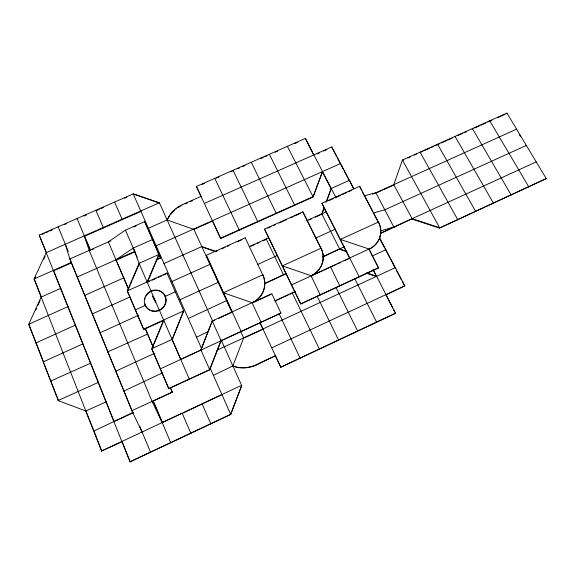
<?xml version="1.0" encoding="UTF-8"?>
<svg xmlns="http://www.w3.org/2000/svg" width="575" height="575" viewBox="0 0 575 575"><rect width="100%" height="100%" fill="white"/><g stroke="black" fill="none" stroke-linecap="round" stroke-linejoin="round"><path stroke-width="0.86" d="M319.405 349.09L292.337 293.121M320.304 294.91L310.974 275.669L282.339 265.88L282.39 266.261M313.447 274.706A21.404 20.492 -3.2 0 0 321.109 248.601L302.874 211.866L264.529 229.13L300.675 303.981L378.587 267.972L369.028 249.025L340.357 239.423L340.328 239.833M323.912 208.121L321.763 214.281L323.897 208.56M379.558 224.875A21.297 20.139 7 0 0 378.472 222.439L359.684 186.286L321.907 203.291L349.729 258.247L344.094 260.834M313.023 197.096L322.51 171.573L313.023 197.096L220.671 238.553L212.391 220.699M331.818 147.43L331.84 146.927L204.341 203.464M326.65 201.193L331.243 188.471L349.392 180.32L353.409 188.514M340.529 164.004L340.558 163.516L156.134 245.791L156.357 246.179M322.618 257.09L339.617 248.946L321.77 213.857M339.832 285.883L330.424 266.743L330.409 267.116L336.044 264.529M338.589 340.091L317.084 296.053M349.729 258.247L349.772 257.859M359.684 186.286L361.718 190.728M359.26 276.906L321.907 203.291M370.961 253.287L369.028 249.025A21.325 20.161 7 0 0 378.551 222.007L340.357 239.423M357.679 331.143L335.951 287.335M393.99 227.348L375.87 192.754L364.183 195.816M376.668 322.23L354.732 278.652M380.592 233.479L412.16 218.68L393.746 184.676M437.424 144.742L437.582 144.239L475.496 211.169L475.281 211.593M454.868 136.9L455.041 136.39L493.307 202.961L493.077 203.399M379.407 237.432L404.836 285.825L386.012 294.882L392.783 307.977M275.166 355.271L280.744 367.224L395.571 313.368L373.419 270.02M326.047 202.393L331.243 188.471M130 461.826L230.74 414.496L241.694 385.545L230.611 414.323L130 461.826L39.186 235.096L133.206 193.897L159.39 202.759L159.598 203.198L133.206 193.897L201.645 348.766M243.649 337.884L232.868 365.966L213.426 375.317M472.219 129.102L472.42 128.584L511.038 194.796L510.78 195.241M168.705 388.643L209.753 369.854L221.145 340.723L280.945 313.095L271.788 293.652L212.24 320.987L221.001 340.45L209.595 369.617L168.705 388.643L151.771 348.738L163.631 320.016M209.753 369.854L200.833 349.765L212.24 320.987L201.006 350.031L198.576 351.152M412.031 219.097L439.444 228.095L546.25 178.588L506.942 113.074L402.421 160.037L393.645 185.128L383.906 189.534M168.921 388.851L151.771 348.738L172.033 339.444L183.669 310.881L172.248 339.717L180.758 359.382M152.353 348.184L153.367 345.726M154.042 344.087L163.508 321.145M147.157 281.966L158.786 254.517L152.562 239.487L133.199 248.105L115.985 259.778L128.362 288.621M147.401 282.325L159.009 254.905M156.723 259.785L160.77 257.974L158.786 254.517L139.085 263.328L127.247 290.936L143.736 329.497L163.846 320.325M143.736 329.497L127.521 291.273L130.302 284.783M130.999 283.166L132.042 280.729M132.732 279.112L139.337 263.709L133.199 248.105L134.413 249.967M457.405 219.822L457.592 219.406L420.045 152.116L419.908 152.612L423.092 151.182M506.697 113.613L506.942 113.074M60.907 288.765L60.555 288.434L41.156 297.088L28.75 324.235L58.434 400.753L43.211 361.891L82.771 343.915L83.102 344.173M35.708 310.169L36.433 308.574M37.892 305.382L40.078 300.596M41.156 297.088L41.537 297.412L34.435 279.321L35.542 276.927M43.642 259.397L45.116 256.213M148.623 228.678L148.393 228.275L167.131 219.966C170.049 213.109 175.727 207.575 182.519 204.578L201.042 196.384L201.193 196.83M516.328 129.67L516.587 129.145L372.6 194.228M526.075 145.921L526.348 145.417L384.927 209.738L373.24 212.973M528.411 187.127L528.684 186.674L489.72 120.808L487.931 122.044M546.25 178.588L439.444 228.095M171.436 213.605L174.397 210.457M128.441 289.088L108.38 241.888L125.415 230.144L144.67 221.627L160.77 257.974M178.322 207.41L181.01 205.821M212.865 321.533L159.39 202.759L46.216 252.648L34.047 278.976L101.538 451.023L241.586 385.336M280.744 367.224L395.679 313.066M101.538 451.023L122.137 441.622L130.273 461.926M90.613 250.621L84.302 235.858L89.161 250.405L152.016 401.285L162.179 422.582L182.182 413.202L190.864 433.32M183.166 412.994L221.885 394.579M133.112 412.455L93.948 430.998L85.826 410.96L106.202 401.846M271.752 347.846L404.836 285.825M113.821 421.439L118.127 419.728M119.737 418.981L133.378 412.62M256.004 364.83L275.439 355.745L256.091 365.06C248.932 368.367 240.084 369.092 232.868 365.966C240.321 368.92 249.191 367.727 256.091 365.06M152.253 401.472L172.349 392.114L131.79 410.701L142.068 432.012M300.675 303.981L378.673 267.598M181.571 359.008L196.952 351.9M162.186 373.003L123.948 391.022M216.962 350.24L395.291 267.662L395.183 268.022L390.691 259.462M244.555 337.777L261.402 329.978M208.509 331.344L196.571 337.187M274.893 300.804L295.457 291.345M372.176 256.04L385.875 249.737L385.782 250.125L384.97 248.587M274.958 301.12L282.066 297.843M283.647 297.117L288.391 294.939M289.965 294.213L294.695 292.035M369.028 249.025L291.467 284.992M212.398 321.288L214.784 320.189M218.766 318.363L223.553 316.164M225.141 315.438L232.314 312.146M253.712 302.321L258.441 300.15M260.022 299.424L271.062 294.357M312.606 275.288L322.316 270.832M323.933 270.085L328.792 267.857M337.654 263.788L340.069 262.682M154.754 353.244L115.668 371.213L115.956 371.443M143.484 329.202L183.669 310.881M223.574 293.085L223.438 292.747L262.804 274.793L262.883 275.152A21.613 20.765 -18.1 0 1 254.639 301.695M282.339 265.88L321.116 248.199A21.433 20.52 -3.2 0 1 310.974 275.669M226.564 300.632L188.32 318.5M285.854 273.527L264.694 283.576L286.817 273.456M322.625 256.716L344.454 246.732M380.679 233.083L536.238 161.898M138.618 315.244L99.978 332.788L100.287 333.062M218.198 282.375L179.975 299.74L180.169 300.064M257.672 264.442L277.265 255.537M315.344 238.237L335.441 229.102M377.416 192.467L382.282 190.268M145.727 305.217L135.312 309.939L135.571 310.256M164.896 296.527L175.26 291.834L175.461 292.179M167.181 273.412L166.966 273.053L127.247 290.936L127.521 291.273M231.948 311.348L206.281 255.35L245.209 237.827L262.883 275.152M148.192 281.966L149.773 281.254M152.145 280.183L156.105 278.401M158.477 277.337L161.64 275.907M163.221 275.195L166.391 273.772M215.345 251.728L217.774 250.635M221.828 248.81L225.062 247.351M227.492 246.258L229.116 245.525M237.209 241.881L242.068 239.696M267.857 228.081L271.12 226.615M273.563 225.515L275.195 224.782M279.263 222.942L286.602 219.643M290.67 217.81L293.113 216.71M294.745 215.977L300.452 213.404M329.123 200.495L333.938 198.325M335.541 197.606L340.364 195.435M341.967 194.709L346.783 192.546M348.385 191.82L351.598 190.375M129.864 297.009L92.295 313.957L92.611 314.259M209.932 264.363L171.925 281.527L172.126 281.865M249.198 246.632L268.683 237.834M306.554 220.728L326.55 211.701M250.908 246.28L254.969 244.447M257.399 243.354L259.023 242.621M263.077 240.788L265.513 239.689M308.969 220.06L311.37 218.974M315.366 217.17L320.167 215.007M156.501 259.411L160.554 257.593L144.67 221.627M216.135 251.498L201.782 246.574L163.983 263.544L164.191 263.903M220.671 238.553L220.541 238.158L313.016 196.65L287.414 146.323L287.45 146.826M403.909 159.8L402.313 160.518L402.421 160.037L439.609 227.693L412.16 218.68M407.912 158.003L410.313 156.925M414.309 155.128L416.71 154.05M424.688 150.463L429.467 148.314M431.056 147.603L433.449 146.524M435.038 145.813L439.803 143.671M441.392 142.959L446.15 140.817M447.731 140.106L452.489 137.971M458.023 135.484L462.753 133.357M464.334 132.645L466.699 131.582M474.576 128.045L479.291 125.925M480.858 125.221L485.573 123.108M490.317 120.973L491.956 120.233M497.691 117.659L505.058 114.346M212.534 221.116L193.897 229.425L167.131 219.966M135.226 251.21L77.222 277.049L77.56 277.402M116.265 260.152L134.672 251.943M185.114 203.945L187.522 202.882M190.742 201.458L192.352 200.747M133.695 227.01L136.095 225.946M110.774 240.832L69.841 258.966L132.056 410.881L69.841 258.966L65.306 244.231M91.871 249.73L93.473 249.018M71.731 262.265L34.047 278.976L34.435 279.321M53.338 270.423L53.698 270.775L71.271 262.983M317.148 153.935L319.592 152.849M323.668 151.045L326.931 149.593M201.092 196.614L196.398 186.444L305.361 138.41L336.073 197.8M84.618 236.253L140.99 211.399L140.753 210.975M202.141 184.438L204.535 183.382M216.495 178.113L218.881 177.064M230.791 171.81L233.17 170.761L233.062 170.286L257.88 221.849M237.913 168.669L239.495 167.972M242.657 166.577L245.029 165.535M260.791 158.585L263.149 157.543M264.723 156.846L267.088 155.811M275.173 152.238L277.632 151.16M294.788 143.592L297.232 142.514M41.932 234.456L44.304 233.414M45.885 232.724L48.25 231.689M49.831 230.992L52.203 229.957M64.263 224.667L66.722 223.589M83.914 216.056L86.365 214.978M96.974 210.335L99.41 209.264M101.035 208.553L103.471 207.482M124.552 198.246L126.982 197.182M380.743 230.834L394.091 226.945M339.617 248.946L346.337 251.203M339.588 249.327L347.142 251.864M366.498 272.852L376.661 276.287M368.122 273.779L375.734 276.352M202.781 247.25L215.424 251.591M223.438 292.747L252.037 302.716L261.115 322.259M86.157 411.132L58.061 400.567L98.397 382.361M150.571 452.338L139.689 426.197M50.967 381.311L50.586 381.096L90.699 363.141M170.768 442.808L153.906 402.759M36.326 343.196L35.93 342.937L75.267 325.177L75.605 325.457M152.016 401.285L154.143 402.946L162.402 422.74M108.064 352.123L107.769 351.871L147.66 334.032M68.202 306.993L67.864 306.683L28.75 324.235L43.276 361.301M210.853 423.883L202.084 403.866M85.035 295.708L84.712 295.385L123.69 277.905L123.956 278.257M160.411 368.791L280.945 313.095M39.186 235.096L46.266 252.224M58.521 227.19L58.168 226.78L68.26 251.462M189.391 379.327L159.483 310.442M77.388 218.917L77.064 218.5L90.304 250.247M230.74 414.496L210.091 367.885M108.38 241.888L108.668 242.283M154.704 300.739L154.632 300.567M155.106 300.538L153.13 296.815M103.493 227.93L95.867 210.263L96.162 210.687M154.272 299.704L154.136 299.395M153.468 297.879L153.784 298.605M125.681 230.553L125.415 230.144L137.224 257.197M122.288 219.65L114.576 202.062M519.433 134.838L520.317 136.318M152.562 239.487L152.785 239.89M362.559 192.309L372.607 211.341M373.441 212.923L378.472 222.439M331.84 146.927L353.862 188.83M332.235 148.213L336.382 156.112M337.209 157.687L343.332 169.345M344.137 170.868L348.946 180.025M379.32 237.827L384.165 247.049M386.192 250.901L389.872 257.909M396.427 270.394L401.4 279.853M402.234 281.434L404.304 285.373M371.766 254.833L378.587 267.972M313.483 154.596L305.361 138.41M322.503 172.047L331.229 188.923M372.938 269.596L376.582 276.64M393.58 309.515L395.571 313.368M321.109 248.601L302.874 211.866M269.38 154.272L294.731 205.311M251.261 162.258L276.345 213.562M153.554 298.08L153.345 297.62M264.529 229.13L300.646 303.65M167.9 218.306L168.101 218.73M214.77 178.343L239.322 230.18M279.055 313.619L300.121 358.139M168.777 216.703L168.978 217.12L169.762 215.151M196.398 186.444L220.541 238.158M259.907 322.467L280.693 366.994M259.986 322.755L262.933 328.95M170.847 213.656L171.048 214.08M206.281 255.35L241.177 331.466M193.732 229.022L232.099 312.699M240.659 331.358L243.75 338.15M172.026 212.232L172.227 212.657M173.298 210.881L173.492 211.305M221.08 339.789L241.694 385.545M174.656 209.602L174.85 210.033M166.966 273.053L183.856 311.197M176.094 208.416L176.288 208.847M177.61 207.309L177.797 207.74M139.085 263.328L159.239 310.09M179.184 206.303L179.371 206.734M145.223 328.296L153.072 346.761M170.61 388.024L172.349 392.114M145.331 328.835L153.18 347.3M170.401 387.816L172.141 391.913M182.519 204.578L182.699 205.016M201.782 246.574L201.933 246.963M53.698 270.775L114.116 421.597M94.264 431.803L101.854 451.138M245.209 237.827L245.309 238.237M266.326 239.322L266.254 238.927L283.554 274.951M380.463 228.289A21.297 20.139 7 0 1 368.956 249.421M379.838 225.716A21.297 20.139 7 0 1 380.298 227.42M262.804 274.793A21.649 20.793 -18.1 0 1 252.037 302.716M151.886 291.108A10.975 10.35 -32.3 0 1 165.715 297.455A10.975 10.35 -32.3 0 1 157.859 311.003A10.975 10.35 -32.3 0 1 144.728 303.442M144.756 299.345A10.975 10.35 -32.3 0 1 145.13 297.994M146.007 296.082A10.975 10.35 -32.3 0 1 151.232 291.381M155.667 302.263L152.655 296.139L155.667 302.263M153.712 311.089A10.99 10.364 -32.3 0 0 165.09 296.01A10.99 10.364 -32.3 0 0 146.51 294.623A10.99 10.364 -32.3 0 0 153.712 311.089"/></g></svg>
